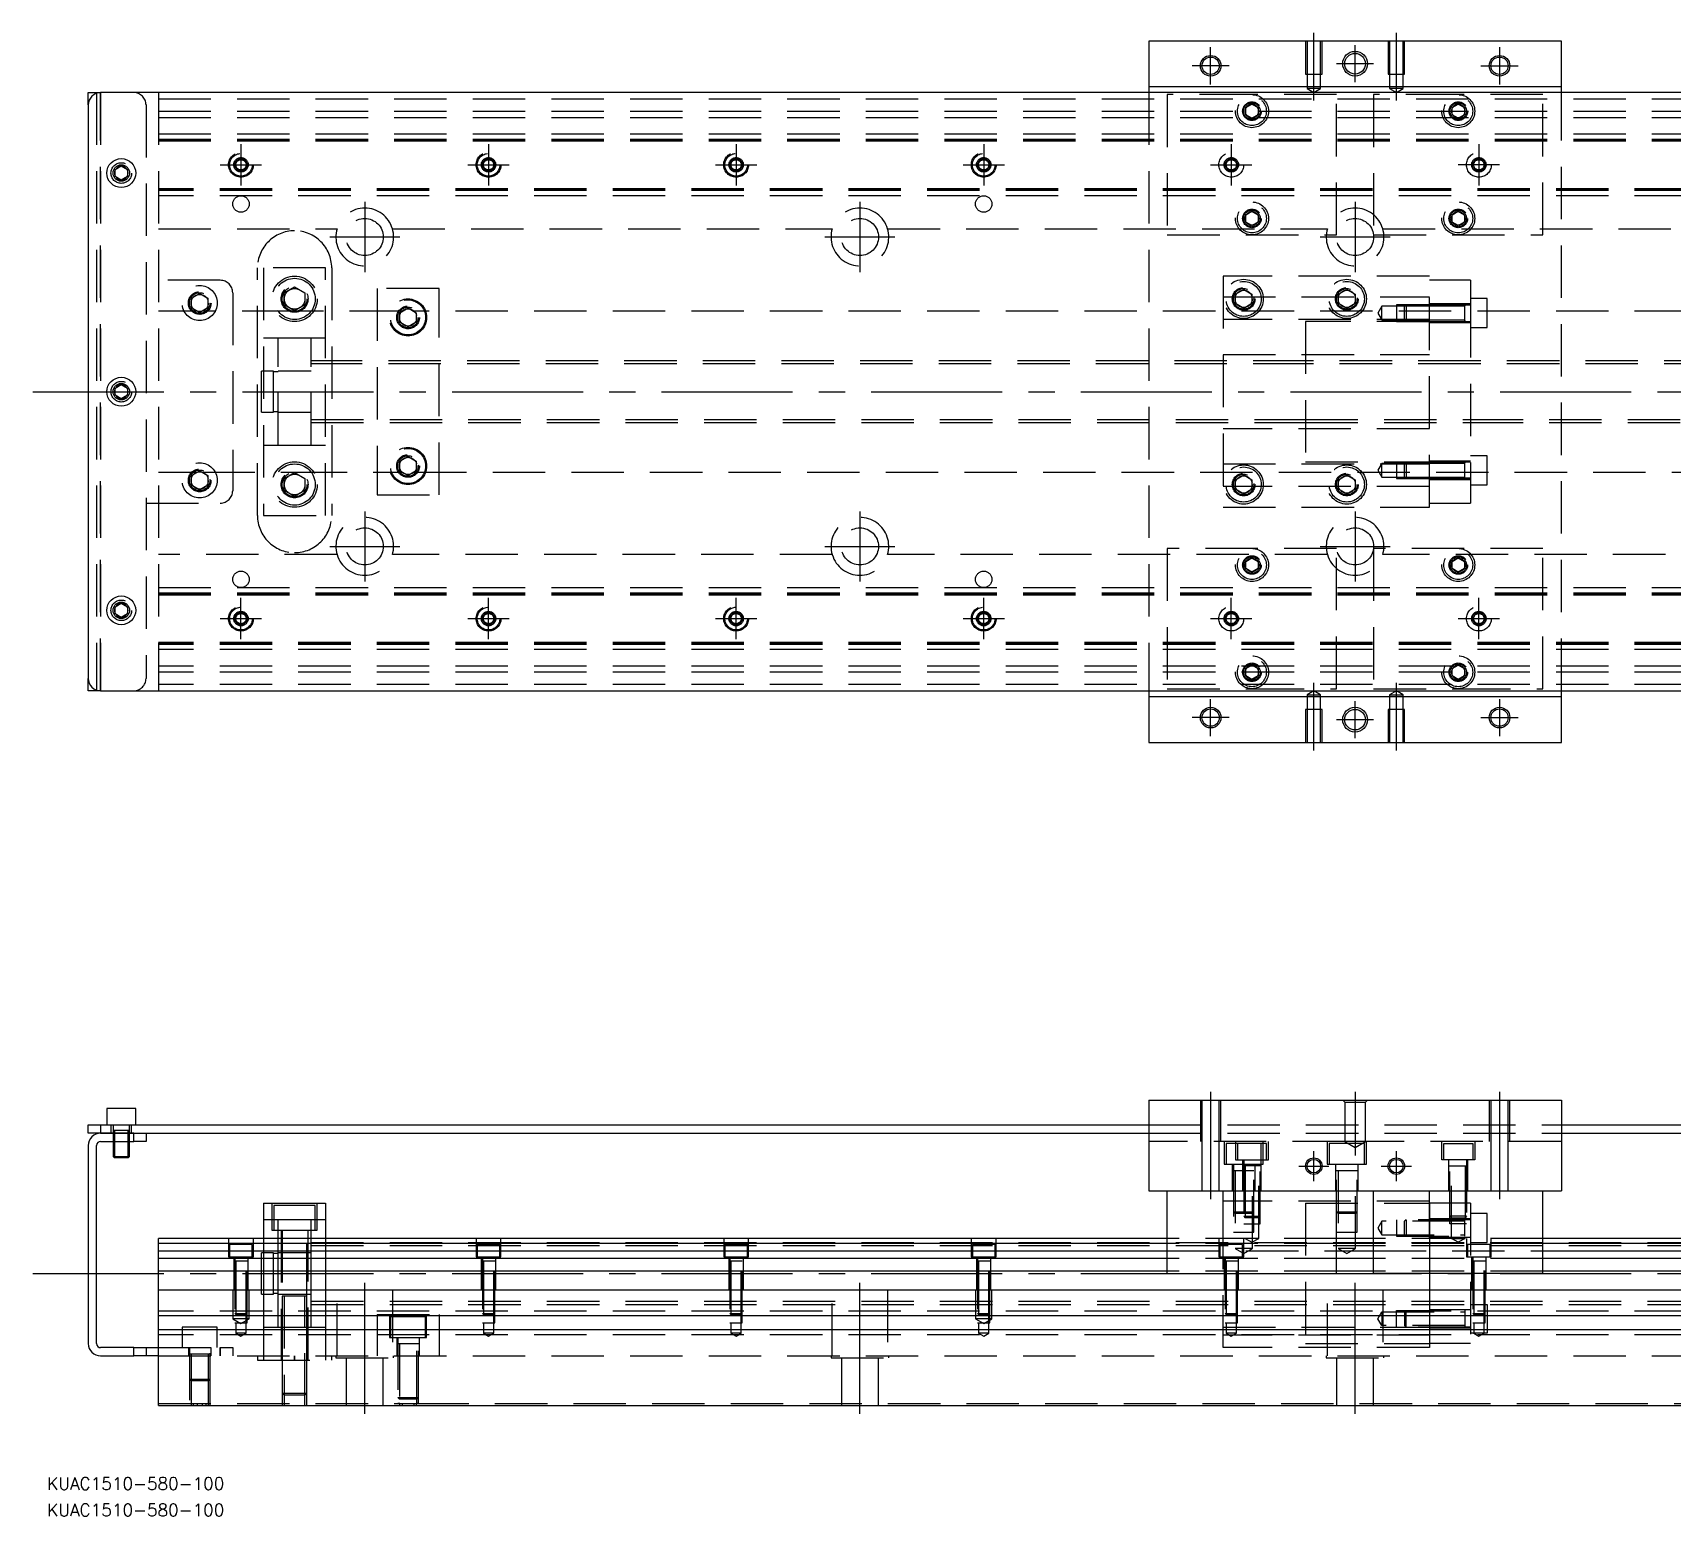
# Model space of a CAD drawing. Extents: x -13 to 801, y -273 to 87.
# Drawn here: x -13.4 to 383.9, y -272.6 to 87 of the extents above; entities that cross this region are included whole.
import ezdxf

# ---------------------------------------------------------------- set-up
doc = ezdxf.new("R2010")
doc.units = 0
doc.linetypes.add('CENTER', pattern=[50.8, 31.75, -6.35, 6.35, -6.35])
doc.linetypes.add('DASHED', pattern=[19.05, 12.7, -6.35])
doc.layers.get('0').update_dxf_attribs({"linetype": 'CONTINUOUS'})
doc.layers.add('CENTER', color=1, linetype='CENTER')
doc.styles.get("Standard").update_dxf_attribs({"font": 'txt.shx', "height": 3, "bigfont": 'bigfont.shx'})

# ---------------------------------------------------------------- blocks, each defined once
blk = doc.blocks.new('*U2')
at = {"color": 7, "linetype": 'CONTINUOUS'}
blk.add_text('KUAC1510-580-100', height=3, dxfattribs=at).set_placement((-9.96, -266.16))
blk = doc.blocks.new('*U3')
at = {"color": 7, "linetype": 'CONTINUOUS'}
blk.add_text('KUAC1510-580-100', height=3, dxfattribs=at).set_placement((-9.96, -272.58))

msp = doc.modelspace()

# ---------------------------------------------------------------- linework, layer by layer
at = {"color": 7, "linetype": 'CONTINUOUS'}
for p, q in [((257, 85), (257, 74)), ((357, 85), (257, 85)), ((357, 74), (357, 85)), ((0, 69.5), (0, 72.5)), ((0, 72.5), (3, 72.5)), ((611, 72.5), (3, 72.5)), ((257, 74), (357, 74)), ((257, 74), (257, 72.5)), ((357, 72.5), (357, 74)), ((0, 69.5), (0, -69.5)), ((6.5, 53.866026), (8, 54.73205)), ((6.5, 52.133974), (6.5, 53.866026)), ((8, 51.26795), (6.5, 52.133974)), ((8, 54.73205), (9.5, 53.866026)), ((9.5, 52.133974), (8, 51.26795)), ((9.5, 53.866026), (9.5, 52.133974)), ((6.5, 0.866026), (8, 1.73205)), ((6.5, -0.866026), (6.5, 0.866026)), ((8, 1.73205), (9.5, 0.866026)), ((9.5, 0.866026), (9.5, -0.866026)), ((8, -1.73205), (6.5, -0.866026)), ((9.5, -0.866026), (8, -1.73205)), ((6.5, -52.133974), (8, -51.26795)), ((8, -51.26795), (9.5, -52.133974)), ((6.5, -53.866026), (6.5, -52.133974)), ((8, -54.73205), (6.5, -53.866026)), ((9.5, -53.866026), (8, -54.73205)), ((9.5, -52.133974), (9.5, -53.866026)), ((0, -72.5), (0, -69.5)), ((3, -72.5), (0, -72.5)), ((3, -72.5), (611, -72.5)), ((257, -72.5), (257, -74)), ((257, -74), (257, -85)), ((357, -74), (257, -74)), ((357, -74), (357, -72.5)), ((357, -85), (357, -74)), ((257, -85), (357, -85)), ((11.5, -173.72), (4.5, -173.72)), ((4.5, -173.72), (4.5, -177.72)), ((11.5, -177.72), (11.5, -173.72)), ((257, -171.72), (257, -193.72)), ((257, -171.72), (357, -171.72)), ((357, -171.72), (357, -193.72)), ((0, -179.72), (0, -177.72)), ((0, -177.72), (3, -177.72)), ((3, -177.72), (3, -179.72)), ((3, -177.72), (257, -177.72)), ((357, -177.72), (611, -177.72)), ((3, -179.72), (0, -179.72)), ((0, -182.72), (0, -230.72)), ((2, -230.72), (2, -182.72)), ((3, -179.72), (11, -179.72)), ((11, -179.72), (3, -179.72)), ((3, -181.72), (11, -181.72)), ((6, -181.72), (6, -185.37)), ((6.35, -181.72), (6.35, -185.72)), ((9.65, -185.72), (9.65, -181.72)), ((10, -185.37), (10, -181.72)), ((11, -179.72), (257, -179.72)), ((11, -181.72), (11, -179.72)), ((14, -181.72), (11, -181.72)), ((14, -179.72), (14, -181.72)), ((357, -179.72), (603, -179.72)), ((6, -185.37), (10, -185.37)), ((6, -185.37), (6.35, -185.72)), ((9.65, -185.72), (6.35, -185.72)), ((9.65, -185.72), (10, -185.37)), ((257, -193.72), (357, -193.72)), ((261.5, -213.72), (261.5, -193.72)), ((302.5, -213.72), (302.5, -193.72)), ((311.5, -213.72), (311.5, -193.72)), ((352.5, -213.72), (352.5, -193.72)), ((42.5, -196.72), (42.5, -205.22)), ((42.5, -196.72), (57.5, -196.72)), ((57.5, -196.72), (57.5, -205.22)), ((261.5, -205.22), (17, -205.22)), ((17, -245.72), (17, -205.22)), ((261.5, -206.472272), (17, -206.472272)), ((311.5, -205.22), (302.5, -205.22)), ((311.5, -206.472272), (302.5, -206.472272)), ((597, -205.22), (352.5, -205.22)), ((597, -206.472272), (352.5, -206.472272)), ((17, -208.24668), (261.5, -208.24668)), ((261.5, -210.143076), (17, -210.143076)), ((302.5, -208.24668), (311.5, -208.24668)), ((311.5, -210.143076), (302.5, -210.143076)), ((352.5, -208.24668), (597, -208.24668)), ((597, -210.143076), (352.5, -210.143076)), ((261.5, -213.197372), (17, -213.197372)), ((261.5, -213.72), (302.5, -213.72)), ((311.5, -213.197372), (302.5, -213.197372)), ((352.5, -213.72), (311.5, -213.72)), ((597, -213.197372), (352.5, -213.197372)), ((17, -217.72), (597, -217.72)), ((597, -224.02), (17, -224.02)), ((597, -227.42), (17, -227.42)), ((11, -231.72), (3, -231.72)), ((3, -233.72), (11, -233.72)), ((11, -233.72), (11, -231.72)), ((11, -231.72), (14, -231.72)), ((14, -233.72), (11, -233.72)), ((14, -231.72), (14, -233.72)), ((14, -231.72), (17, -231.72)), ((17, -233.72), (14, -233.72)), ((17, -245.72), (597, -245.72))]:
    msp.add_line(p, q, dxfattribs=at)
at = {"color": 3, "linetype": 'DASHED'}
for p, q in [((295.000006, 85), (295.000006, 77)), ((295.35, 85), (295.35, 77)), ((298.65, 77), (298.65, 85)), ((298.999994, 77), (298.999994, 85)), ((315.000006, 85), (315.000006, 77)), ((315.35, 85), (315.35, 77)), ((318.65, 77), (318.65, 85)), ((318.999994, 77), (318.999994, 85)), ((295.000006, 77), (298.999994, 77)), ((295.35, 77), (295.35, 73.5)), ((298.65, 73.5), (298.65, 77)), ((315.000006, 77), (318.999994, 77)), ((315.35, 77), (315.35, 73.5)), ((318.65, 73.5), (318.65, 77)), ((2, 72.5), (2, -72.5)), ((3, 72.5), (3, -72.5)), ((3, -72.5), (3, 72.5)), ((3, 72.5), (3, -72.5)), ((3, -72.5), (3, 72.5)), ((17, 72.5), (17, -72.5)), ((257, 72.5), (257, -72.5)), ((261.5, 72), (261.5, 38)), ((282, 72), (261.5, 72)), ((302.5, 72), (282, 72)), ((298.65, 73.5), (295.35, 73.5)), ((295.35, 73.5), (297, 72.547372)), ((297, 72.547372), (298.65, 73.5)), ((302.5, 38), (302.5, 72)), ((332, 72), (311.5, 72)), ((311.5, 72), (311.5, 38)), ((318.65, 73.5), (315.35, 73.5)), ((315.35, 73.5), (317, 72.547372)), ((317, 72.547372), (318.65, 73.5)), ((352.5, 72), (332, 72)), ((352.5, 38), (352.5, 72)), ((357, -72.5), (357, 72.5)), ((14, 69.5), (14, -69.5)), ((17, 71), (597, 71)), ((17, 68), (597, 68)), ((280, 68), (280.023172, 68.30356)), ((280.5, 68.866026), (282, 69.73205)), ((280.5, 67.133974), (280.5, 68.866026)), ((282, 69.73205), (283.5, 68.866026)), ((283.5, 68.866026), (283.5, 67.133974)), ((330.5, 68.866026), (332, 69.73205)), ((330.5, 67.133974), (330.5, 68.866026)), ((332, 69.73205), (333.5, 68.866026)), ((333.5, 68.866026), (333.5, 67.133974)), ((333.973226, 68.326156), (334, 68)), ((17, 66.5), (597, 66.5)), ((282, 66.26795), (280.5, 67.133974)), ((283.5, 67.133974), (282, 66.26795)), ((332, 66.26795), (330.5, 67.133974)), ((333.5, 67.133974), (332, 66.26795)), ((17, 62.5), (597, 62.5)), ((17, 61.247728), (597, 61.247728)), ((17, 61.1147), (597, 61.1147)), ((17, 61.1), (597, 61.1)), ((17, 60.8), (597, 60.8)), ((35.75, 55.721688), (37, 56.443376)), ((35.75, 54.278312), (35.75, 55.721688)), ((37, 56.443376), (38.25, 55.721688)), ((38.25, 55.721688), (38.25, 54.278312)), ((95.75, 55.721688), (97, 56.443376)), ((95.75, 54.278312), (95.75, 55.721688)), ((97, 56.443376), (98.25, 55.721688)), ((98.25, 55.721688), (98.25, 54.278312)), ((155.75, 55.721688), (157, 56.443376)), ((155.75, 54.278312), (155.75, 55.721688)), ((157, 56.443376), (158.25, 55.721688)), ((158.25, 55.721688), (158.25, 54.278312)), ((215.75, 55.721688), (217, 56.443376)), ((215.75, 54.278312), (215.75, 55.721688)), ((217, 56.443376), (218.25, 55.721688)), ((218.25, 55.721688), (218.25, 54.278312)), ((9.973226, 53.326156), (10, 53)), ((35.5, 55), (35.52041, 55.24661)), ((37, 53.556624), (35.75, 54.278312)), ((38.25, 54.278312), (37, 53.556624)), ((95.5, 55), (95.52041, 55.24661)), ((97, 53.556624), (95.75, 54.278312)), ((98.25, 54.278312), (97, 53.556624)), ((157, 53.556624), (155.75, 54.278312)), ((158.25, 54.278312), (157, 53.556624)), ((158.477374, 55.25955), (158.5, 55)), ((217, 53.556624), (215.75, 54.278312)), ((218.25, 54.278312), (217, 53.556624)), ((218.477374, 55.25955), (218.5, 55)), ((597, 49.2), (17, 49.2)), ((597, 48.9), (17, 48.9)), ((597, 48.8853), (17, 48.8853)), ((597, 48.752272), (17, 48.752272)), ((597, 47.5), (17, 47.5)), ((280.5, 42.866026), (282, 43.73205)), ((282, 43.73205), (283.5, 42.866026)), ((330.5, 42.866026), (332, 43.73205)), ((332, 43.73205), (333.5, 42.866026)), ((280.5, 41.133974), (280.5, 42.866026)), ((282, 40.26795), (280.5, 41.133974)), ((283.5, 41.133974), (282, 40.26795)), ((283.5, 42.866026), (283.5, 41.133974)), ((283.973226, 42.326156), (284, 42)), ((330.5, 41.133974), (330.5, 42.866026)), ((332, 40.26795), (330.5, 41.133974)), ((333.5, 41.133974), (332, 40.26795)), ((333.5, 42.866026), (333.5, 41.133974)), ((333.973226, 42.326156), (334, 42)), ((17, 39.5), (60.291796, 39.5)), ((73.708204, 39.5), (180.291796, 39.5)), ((193.708204, 39.5), (300.291796, 39.5)), ((261.5, 38), (302.5, 38)), ((311.5, 38), (352.5, 38)), ((313.708204, 39.5), (420.291796, 39.5)), ((41, -30), (41, 30)), ((57.5, 30), (42.5, 30)), ((42.5, 30), (42.5, -30)), ((57.5, -30), (57.5, 30)), ((59, 30), (59, -30)), ((275, 28), (275, -28)), ((325, 28), (275, 28)), ((325, -28), (325, 28)), ((32, 27), (14, 27)), ((35, 24), (35, -24)), ((47.5, 23.943376), (50, 25.386752)), ((47.5, 21.056624), (47.5, 23.943376)), ((50, 25.386752), (52.5, 23.943376)), ((52.5, 23.943376), (52.5, 21.056624)), ((70, 25), (70, -25)), ((85, 25), (70, 25)), ((85, -25), (85, 25)), ((278, 23.6547), (280, 24.809402)), ((280, 24.809402), (282, 23.6547)), ((303, 23.6547), (305, 24.809402)), ((305, 24.809402), (307, 23.6547)), ((335, 27), (325, 27)), ((335, 27), (335, 20.976176)), ((24.5, 21.5), (24.534018, 21.911016)), ((25, 22.6547), (27, 23.809402)), ((25, 20.3453), (25, 22.6547)), ((27, 19.190598), (25, 20.3453)), ((27, 23.809402), (29, 22.6547)), ((29, 20.3453), (27, 19.190598)), ((29, 22.6547), (29, 20.3453)), ((47, 22.5), (47.020026, 22.846056)), ((50, 19.613248), (47.5, 21.056624)), ((52.5, 21.056624), (50, 19.613248)), ((75.5, 19.1547), (77.5, 20.309402)), ((77.5, 20.309402), (79.5, 19.1547)), ((275, 23), (325, 23)), ((278, 21.3453), (278, 23.6547)), ((280, 20.190598), (278, 21.3453)), ((282, 21.3453), (280, 20.190598)), ((282, 23.6547), (282, 21.3453)), ((282.483582, 22.786038), (282.5, 22.5)), ((303, 21.3453), (303, 23.6547)), ((305, 20.190598), (303, 21.3453)), ((307, 21.3453), (305, 20.190598)), ((307, 23.6547), (307, 21.3453)), ((307.483582, 22.786038), (307.5, 22.5)), ((313.5, 20.702558), (312.547372, 19.052558)), ((313.5, 17.402558), (313.5, 20.702558)), ((317, 20.702558), (313.5, 20.702558)), ((317, 21.052554), (317, 17.052564)), ((319.35, 21.052554), (317, 21.052554)), ((319, 20.702558), (317, 20.702558)), ((319.35, 21.052558), (319, 20.702558)), ((319, 17.402558), (319, 20.702558)), ((325, 20.702558), (319, 20.702558)), ((325, 20.702558), (319, 20.702558)), ((319.35, 21.052558), (319.35, 17.052558)), ((325, 21.052556), (319.35, 21.052558)), ((325, 21.052554), (319.35, 21.052554)), ((335, 21.302558), (325, 21.302558)), ((333.605, 21.052558), (325, 21.052556)), ((335, 20.976176), (325, 20.976176)), ((333.6, 20.702558), (325, 20.702558)), ((335, 21.052558), (333.595, 21.052558)), ((333.6, 17.052554), (333.6, 21.052564)), ((333.6, 17.052554), (333.6, 21.052564)), ((333.6, 20.702558), (333.6, 21.052564)), ((333.6, 20.836098), (333.6, 21.052558)), ((333.6, 21.052558), (333.6, 20.835892)), ((339, 22.552558), (335, 22.552558)), ((335, 20.976176), (335, -20.976176)), ((339, 15.552558), (339, 22.552558)), ((26.359688, 19.5), (17, 19.5)), ((50, 19.5), (27.640312, 19.5)), ((76.030306, 19.5), (50, 19.5)), ((75, 18), (75.034018, 18.411016)), ((75.5, 16.8453), (75.5, 19.1547)), ((77.5, 15.690598), (75.5, 16.8453)), ((79.5, 16.8453), (77.5, 15.690598)), ((597, 19.5), (78.969694, 19.5)), ((79.5, 19.1547), (79.5, 16.8453)), ((325, 17.5), (275, 17.5)), ((295, 17), (295, -17)), ((325, 17), (295, 17)), ((312.547372, 19.052558), (313.5, 17.402558)), ((313.5, 17.402558), (317, 17.402558)), ((317, 17.402558), (319, 17.402558)), ((317, 17.052564), (319.35, 17.052564)), ((319, 17.402558), (325, 17.402558)), ((319, 17.402558), (319.35, 17.052558)), ((319, 17.402558), (325, 17.402558)), ((319.35, 17.052564), (325, 17.052564)), ((319.35, 17.052558), (325, 17.052562)), ((325, 17.402558), (333.6, 17.402558)), ((325, 17.052562), (333.605, 17.052558)), ((325, 16.802558), (335, 16.802558)), ((333.595, 17.052558), (335, 17.052558)), ((333.6, 17.052554), (333.6, 17.402558)), ((333.6, 17.269268), (333.6, 17.052558)), ((333.6, 17.052558), (333.6, 17.26902)), ((46, 13), (42.5, 13)), ((46, -13), (46, 13)), ((54, 13), (46, 13)), ((54, 13), (46, 13)), ((54, -13), (54, 13)), ((57.5, 13), (54, 13)), ((335, 15.552558), (339, 15.552558)), ((275, 9), (325, 9)), ((42, -5), (42, 5)), ((44.85, 5), (42, 5)), ((44.85, -5), (44.85, 5)), ((46, 4.8), (44.85, 4.8)), ((54, 5), (46, 5)), ((54, 5), (46, 5)), ((295, 7.5), (54, 7.5)), ((295, 6.75), (54, 6.75)), ((335, 7.5), (295, 7.5)), ((335, 7.499994), (295, 7.499994)), ((335, 6.75), (295, 6.75)), ((335, 6.75), (295, 6.75)), ((547.005, 7.5), (335, 7.5)), ((547, 6.75), (335, 6.75)), ((9.973226, 0.326156), (10, 0)), ((42, -5), (44.85, -5)), ((44.85, -4.8), (46, -4.8)), ((46, -5), (54, -5)), ((46, -5), (54, -5)), ((54, -6.75), (295, -6.75)), ((54, -7.5), (295, -7.5)), ((295, -6.75), (335, -6.75)), ((295, -6.75), (335, -6.75)), ((295, -7.499994), (335, -7.499994)), ((295, -7.5), (335, -7.5)), ((335, -6.75), (547, -6.75)), ((335, -7.5), (547.005, -7.5)), ((325, -9), (275, -9)), ((42.5, -13), (46, -13)), ((46, -13), (54, -13)), ((46, -13), (54, -13)), ((54, -13), (57.5, -13)), ((75.5, -16.8453), (77.5, -15.690598)), ((77.5, -15.690598), (79.5, -16.8453)), ((339, -15.552558), (335, -15.552558)), ((339, -22.552558), (339, -15.552558)), ((17, -19.5), (26.359688, -19.5)), ((25, -20.3453), (27, -19.190598)), ((27, -19.190598), (29, -20.3453)), ((27.640312, -19.5), (50, -19.5)), ((47.5, -21.056624), (50, -19.613248)), ((50, -19.5), (76.030306, -19.5)), ((50, -19.613248), (52.5, -21.056624)), ((75.5, -19.1547), (75.5, -16.8453)), ((77.5, -20.309402), (75.5, -19.1547)), ((79.5, -19.1547), (77.5, -20.309402)), ((78.969694, -19.5), (597, -19.5)), ((79.5, -16.8453), (79.5, -19.1547)), ((79.983582, -17.713962), (80, -18)), ((275, -17.5), (325, -17.5)), ((295, -17), (325, -17)), ((313.5, -17.402558), (312.547372, -19.052558)), ((312.547372, -19.052558), (313.5, -20.702558)), ((313.5, -20.702558), (313.5, -17.402558)), ((317, -17.402558), (313.5, -17.402558)), ((317, -17.052564), (317, -21.052554)), ((319.35, -17.052564), (317, -17.052564)), ((319, -17.402558), (317, -17.402558)), ((319.35, -17.052558), (319, -17.402558)), ((319, -20.702558), (319, -17.402558)), ((325, -17.402558), (319, -17.402558)), ((325, -17.402558), (319, -17.402558)), ((319.35, -17.052558), (319.35, -21.052558)), ((325, -17.052562), (319.35, -17.052558)), ((325, -17.052564), (319.35, -17.052564)), ((335, -16.802558), (325, -16.802558)), ((333.605, -17.052558), (325, -17.052562)), ((333.6, -17.402558), (325, -17.402558)), ((335, -17.052558), (333.595, -17.052558)), ((333.6, -21.052564), (333.6, -17.052554)), ((333.6, -21.051878), (333.6, -17.052554)), ((333.6, -17.26902), (333.6, -17.052558)), ((333.6, -17.052558), (333.6, -17.269226)), ((25, -22.6547), (25, -20.3453)), ((27, -23.809402), (25, -22.6547)), ((29, -22.6547), (27, -23.809402)), ((29, -20.3453), (29, -22.6547)), ((29.483582, -21.213962), (29.5, -21.5)), ((47, -22.5), (47.020026, -22.153944)), ((47.5, -23.943376), (47.5, -21.056624)), ((52.5, -21.056624), (52.5, -23.943376)), ((325, -23), (275, -23)), ((278, -21.3453), (280, -20.190598)), ((278, -23.6547), (278, -21.3453)), ((280, -24.809402), (278, -23.6547)), ((280, -20.190598), (282, -21.3453)), ((282, -23.6547), (280, -24.809402)), ((282, -21.3453), (282, -23.6547)), ((282.483582, -22.213962), (282.5, -22.5)), ((302.5, -22.5), (302.518502, -22.196412)), ((303, -21.3453), (305, -20.190598)), ((303, -23.6547), (303, -21.3453)), ((305, -24.809402), (303, -23.6547)), ((305, -20.190598), (307, -21.3453)), ((307, -23.6547), (305, -24.809402)), ((307, -21.3453), (307, -23.6547)), ((313.5, -20.702558), (317, -20.702558)), ((317, -20.702558), (319, -20.702558)), ((317, -21.052554), (319.35, -21.052554)), ((319, -20.702558), (325, -20.702558)), ((319, -20.702558), (319.35, -21.052558)), ((319, -20.702558), (325, -20.702558)), ((319.35, -21.052554), (325, -21.052554)), ((319.35, -21.052558), (325, -21.052556)), ((325, -20.702558), (333.6, -20.702558)), ((335, -20.976176), (325, -20.976176)), ((325, -21.052556), (333.605, -21.052558)), ((325, -21.302558), (335, -21.302558)), ((333.595, -21.052558), (335, -21.052558)), ((333.6, -20.83585), (333.6, -21.052558)), ((333.6, -21.052558), (333.6, -20.836098)), ((333.6, -21.052564), (333.6, -21.051878)), ((335, -20.976176), (335, -27)), ((335, -22.552558), (339, -22.552558)), ((14, -27), (32, -27)), ((50, -25.386752), (47.5, -23.943376)), ((52.5, -23.943376), (50, -25.386752)), ((70, -25), (85, -25)), ((325, -27), (335, -27)), ((42.5, -30), (57.5, -30)), ((275, -28), (325, -28)), ((60.291796, -39.5), (17, -39.5)), ((180.291796, -39.5), (73.708204, -39.5)), ((300.291796, -39.5), (193.708204, -39.5)), ((261.5, -38), (261.5, -72)), ((302.5, -38), (261.5, -38)), ((302.5, -72), (302.5, -38)), ((311.5, -38), (311.5, -72)), ((352.5, -38), (311.5, -38)), ((420.291796, -39.5), (313.708204, -39.5)), ((352.5, -72), (352.5, -38)), ((280.5, -41.133974), (282, -40.26795)), ((280.5, -42.866026), (280.5, -41.133974)), ((282, -43.73205), (280.5, -42.866026)), ((282, -40.26795), (283.5, -41.133974)), ((283.5, -42.866026), (282, -43.73205)), ((283.5, -41.133974), (283.5, -42.866026)), ((283.973226, -41.673844), (284, -42)), ((330, -42), (330.030168, -41.653934)), ((330.5, -41.133974), (332, -40.26795)), ((330.5, -42.866026), (330.5, -41.133974)), ((332, -43.73205), (330.5, -42.866026)), ((332, -40.26795), (333.5, -41.133974)), ((333.5, -42.866026), (332, -43.73205)), ((333.5, -41.133974), (333.5, -42.866026)), ((17, -47.5), (597, -47.5)), ((17, -48.752272), (597, -48.752272)), ((17, -48.8853), (597, -48.8853)), ((17, -48.9), (597, -48.9)), ((17, -49.2), (597, -49.2)), ((6, -53), (6.030168, -52.653934)), ((35.5, -55), (35.52041, -54.75339)), ((35.75, -54.278312), (37, -53.556624)), ((35.75, -55.721688), (35.75, -54.278312)), ((37, -53.556624), (38.25, -54.278312)), ((38.25, -54.278312), (38.25, -55.721688)), ((95.75, -54.278312), (97, -53.556624)), ((95.75, -55.721688), (95.75, -54.278312)), ((97, -53.556624), (98.25, -54.278312)), ((98.25, -54.278312), (98.25, -55.721688)), ((98.477374, -54.74045), (98.5, -55)), ((155.5, -55), (155.52041, -54.75339)), ((155.75, -54.278312), (157, -53.556624)), ((155.75, -55.721688), (155.75, -54.278312)), ((157, -53.556624), (158.25, -54.278312)), ((158.25, -54.278312), (158.25, -55.721688)), ((215.5, -55), (215.52041, -54.75339)), ((215.75, -54.278312), (217, -53.556624)), ((215.75, -55.721688), (215.75, -54.278312)), ((217, -53.556624), (218.25, -54.278312)), ((218.25, -54.278312), (218.25, -55.721688)), ((37, -56.443376), (35.75, -55.721688)), ((38.25, -55.721688), (37, -56.443376)), ((97, -56.443376), (95.75, -55.721688)), ((98.25, -55.721688), (97, -56.443376)), ((157, -56.443376), (155.75, -55.721688)), ((158.25, -55.721688), (157, -56.443376)), ((217, -56.443376), (215.75, -55.721688)), ((218.25, -55.721688), (217, -56.443376)), ((597, -60.8), (17, -60.8)), ((597, -61.1), (17, -61.1)), ((597, -61.1147), (17, -61.1147)), ((597, -61.247728), (17, -61.247728)), ((597, -62.5), (17, -62.5)), ((597, -66.5), (17, -66.5)), ((280.5, -67.133974), (282, -66.26795)), ((280.5, -68.866026), (280.5, -67.133974)), ((282, -66.26795), (283.5, -67.133974)), ((283.5, -67.133974), (283.5, -68.866026)), ((330.5, -67.133974), (332, -66.26795)), ((330.5, -68.866026), (330.5, -67.133974)), ((332, -66.26795), (333.5, -67.133974)), ((333.5, -67.133974), (333.5, -68.866026)), ((597, -68), (17, -68)), ((597, -71), (17, -71)), ((280, -68), (280.023172, -67.69644)), ((282, -69.73205), (280.5, -68.866026)), ((283.5, -68.866026), (282, -69.73205)), ((332, -69.73205), (330.5, -68.866026)), ((333.5, -68.866026), (332, -69.73205)), ((333.973226, -67.673844), (334, -68)), ((261.5, -72), (282, -72)), ((282, -72), (302.5, -72)), ((297, -72.547372), (295.35, -73.5)), ((295.35, -73.5), (297, -73.5)), ((295.35, -73.5), (295.35, -77)), ((298.65, -73.5), (297, -72.547372)), ((297, -73.5), (298.65, -73.5)), ((298.65, -77), (298.65, -73.5)), ((311.5, -72), (332, -72)), ((317, -72.547372), (315.35, -73.5)), ((315.35, -73.5), (317, -73.5)), ((315.35, -73.5), (315.35, -77)), ((318.65, -73.5), (317, -72.547372)), ((317, -73.5), (318.65, -73.5)), ((318.65, -77), (318.65, -73.5)), ((332, -72), (352.5, -72)), ((298.999994, -77), (295.000006, -77)), ((295.000006, -77), (295.000006, -85)), ((295.35, -77), (295.35, -85)), ((298.65, -85), (298.65, -77)), ((298.999994, -85), (298.999994, -77)), ((318.999994, -77), (315.000006, -77)), ((315.000006, -77), (315.000006, -85)), ((315.35, -77), (315.35, -85)), ((318.65, -85), (318.65, -77)), ((318.999994, -85), (318.999994, -77)), ((269.500006, -171.72), (269.500006, -181.72)), ((269.9, -171.72), (269.9, -181.72)), ((274.1, -181.72), (274.1, -171.72)), ((274.499994, -181.72), (274.499994, -171.72)), ((304.5, -172.22), (304, -171.72)), ((304.5, -172.22), (304.5, -181.72)), ((304.5, -172.22), (309.5, -172.22)), ((309.5, -172.22), (310, -171.72)), ((309.5, -181.72), (309.5, -172.22)), ((339.500006, -171.72), (339.500006, -181.72)), ((339.9, -171.72), (339.9, -181.72)), ((344.1, -181.72), (344.1, -171.72)), ((344.499994, -181.72), (344.499994, -171.72)), ((5.5, -177.72), (5.5, -179.72)), ((6, -177.72), (6, -181.72)), ((10, -181.72), (10, -177.72)), ((10.5, -179.72), (10.5, -177.72)), ((257, -177.72), (357, -177.72)), ((10.000006, -179.12), (5.999994, -179.12)), ((6.35, -179.12), (6.35, -181.72)), ((9.65, -181.72), (9.65, -179.12)), ((257, -179.72), (357, -179.72)), ((304.5, -181.72), (257, -181.72)), ((269.9, -181.72), (269.9, -193.72)), ((274.1, -193.72), (274.1, -181.72)), ((275.25, -181.72), (275.25, -187.22)), ((284.25, -182.22), (275.75, -182.22)), ((275.75, -182.22), (275.75, -187.22)), ((278, -181.72), (278, -186.22)), ((285.5, -182.22), (278.5, -182.22)), ((278.5, -182.22), (278.5, -186.22)), ((284.25, -187.22), (284.25, -182.22)), ((284.75, -187.22), (284.75, -181.72)), ((285.5, -186.22), (285.5, -182.22)), ((286, -186.22), (286, -181.72)), ((300.25, -181.72), (300.25, -187.22)), ((309.25, -182.22), (300.75, -182.22)), ((300.75, -182.22), (300.75, -187.22)), ((309.5, -181.72), (304.5, -181.72)), ((304.5, -181.72), (307, -183.163376)), ((307, -183.163376), (309.5, -181.72)), ((309.25, -187.22), (309.25, -182.22)), ((357, -181.72), (309.5, -181.72)), ((309.75, -187.22), (309.75, -181.72)), ((328, -186.22), (328, -181.72)), ((328.5, -182.22), (335.5, -182.22)), ((328.5, -186.22), (328.5, -182.22)), ((335.5, -182.22), (335.5, -186.22)), ((336, -181.72), (336, -186.22)), ((339.9, -181.72), (339.9, -193.72)), ((344.1, -193.72), (344.1, -181.72)), ((278, -186.22), (286, -186.22)), ((279.75, -186.22), (279.75, -193.72)), ((279.999972, -186.22), (280.000006, -201.72)), ((283.999994, -201.72), (284.000028, -186.22)), ((284.25, -193.72), (284.25, -186.22)), ((336, -186.22), (328, -186.22)), ((329.75, -193.72), (329.75, -186.22)), ((330.000006, -201.72), (329.999972, -186.22)), ((334.000028, -186.22), (333.999994, -201.72)), ((334.25, -186.22), (334.25, -193.72)), ((275.25, -187.22), (284.75, -187.22)), ((277.25, -187.22), (277.25, -193.72)), ((282.500006, -188.82), (277.499994, -188.82)), ((277.500006, -187.22), (277.500006, -203.72)), ((277.9, -188.82), (277.9, -207.72)), ((284.25, -187.62), (279.999994, -187.62)), ((280.35, -187.62), (280.35, -205.22)), ((282.1, -207.72), (282.1, -188.82)), ((282.499994, -203.72), (282.499994, -187.22)), ((282.75, -193.72), (282.75, -187.22)), ((283.65, -205.22), (283.65, -187.62)), ((300.25, -187.22), (309.75, -187.22)), ((302.25, -187.22), (302.25, -193.72)), ((307.500006, -188.82), (302.499994, -188.82)), ((302.500006, -203.72), (302.500006, -187.22)), ((302.9, -188.82), (302.9, -207.72)), ((307.1, -207.72), (307.1, -188.82)), ((307.499994, -203.72), (307.499994, -187.22)), ((307.75, -193.72), (307.75, -187.22)), ((329.75, -187.62), (334.000006, -187.62)), ((330.35, -205.22), (330.35, -187.62)), ((333.65, -187.62), (333.65, -205.22)), ((275, -205.22), (275, -193.72)), ((325, -205.22), (325, -193.72)), ((44.5, -196.72), (44.5, -203.22)), ((55, -197.22), (45, -197.22)), ((45, -197.22), (45, -203.22)), ((55, -203.22), (55, -197.22)), ((55.5, -203.22), (55.5, -196.72)), ((325, -196.22), (275, -196.22)), ((295, -196.72), (295, -230.72)), ((295, -196.72), (325, -196.72)), ((335, -196.72), (325, -196.72)), ((325, -196.72), (325, -230.72)), ((335, -196.72), (335, -230.72)), ((46, -200.72), (42.5, -200.72)), ((46, -203.22), (46, -200.72)), ((54, -200.72), (46, -200.72)), ((54, -203.22), (54, -200.72)), ((57.5, -200.72), (54, -200.72)), ((277.5, -198.82), (280, -198.82)), ((277.5, -198.82), (277.9, -199.22)), ((280, -199.22), (277.9, -199.22)), ((280, -198.82), (280.35, -198.82)), ((280.35, -199.22), (280, -199.22)), ((280, -199.87), (284, -199.87)), ((280, -199.87), (280.35, -200.22)), ((280.000006, -201.72), (283.999994, -201.72)), ((280.35, -198.82), (282.5, -198.82)), ((282.1, -199.22), (280.35, -199.22)), ((283.65, -200.22), (280.35, -200.22)), ((282.1, -199.22), (282.5, -198.82)), ((283.65, -200.22), (284, -199.87)), ((302.5, -198.82), (307.5, -198.82)), ((302.5, -198.82), (302.9, -199.22)), ((307.1, -199.22), (302.9, -199.22)), ((307.1, -199.22), (307.5, -198.82)), ((313.5, -201.07), (312.547372, -202.72)), ((313.5, -204.37), (313.5, -201.07)), ((333.6, -201.07), (313.5, -201.07)), ((335, -200.719975), (317, -200.720006)), ((317, -200.720006), (317, -204.719994)), ((319.35, -200.72), (319, -201.07)), ((319, -204.37), (319, -201.07)), ((319.35, -200.72), (319.35, -204.72)), ((335, -200.47), (325, -200.47)), ((334, -199.87), (330, -199.87)), ((330.35, -200.22), (330, -199.87)), ((333.999994, -201.72), (330.000006, -201.72)), ((330.35, -200.22), (333.65, -200.22)), ((333.6, -204.720006), (333.6, -200.719994)), ((334, -199.87), (333.65, -200.22)), ((339, -199.22), (335, -199.22)), ((339, -205.22), (339, -199.22)), ((34, -205.22), (34, -209.72)), ((40, -209.72), (40, -205.22)), ((42.5, -205.22), (42.5, -217.72)), ((44.5, -203.22), (55.5, -203.22)), ((46, -213.72), (46, -203.22)), ((46.75, -203.22), (46.75, -234.72)), ((47, -203.22), (47, -219.225)), ((53, -219.225), (53, -203.22)), ((53.25, -234.72), (53.25, -203.22)), ((54, -205.22), (54, -203.22)), ((54, -213.72), (54, -205.22)), ((54, -206.22), (547, -206.22)), ((57.5, -205.22), (57.5, -217.72)), ((94, -205.22), (94, -209.72)), ((100, -209.72), (100, -205.22)), ((154, -205.22), (154, -209.72)), ((160, -209.72), (160, -205.22)), ((214, -205.22), (214, -209.72)), ((220, -209.72), (220, -205.22)), ((302.5, -205.22), (261.5, -205.22)), ((302.5, -206.472272), (261.5, -206.472272)), ((274, -205.22), (274, -209.72)), ((275, -231.72), (275, -205.22)), ((277.500006, -203.72), (282.499994, -203.72)), ((280, -209.72), (280, -205.22)), ((283.65, -205.22), (280.35, -205.22)), ((280.35, -205.22), (282, -206.172628)), ((282, -206.172628), (283.65, -205.22)), ((302.500006, -203.72), (307.499994, -203.72)), ((352.5, -205.22), (311.5, -205.22)), ((352.5, -206.472272), (311.5, -206.472272)), ((312.547372, -202.72), (313.5, -204.37)), ((313.5, -204.37), (333.6, -204.37)), ((317, -204.719994), (335, -204.720025)), ((319, -204.37), (319.35, -204.72)), ((325, -204.97), (335, -204.97)), ((325, -205.22), (325, -231.72)), ((330.35, -205.22), (333.65, -205.22)), ((332, -206.172628), (330.35, -205.22)), ((333.65, -205.22), (332, -206.172628)), ((334, -205.22), (334, -209.72)), ((335, -206.22), (339, -206.22)), ((339, -206.22), (339, -205.22)), ((340, -209.72), (340, -205.22)), ((34, -209.72), (40, -209.72)), ((39.75, -206.72), (34.25, -206.72)), ((34.25, -206.72), (34.25, -209.72)), ((35.25, -209.72), (35.25, -217.72)), ((35.500006, -209.72), (35.500006, -225.72)), ((38.499994, -225.72), (38.499994, -209.72)), ((38.75, -217.72), (38.75, -209.72)), ((39.75, -209.72), (39.75, -206.72)), ((42, -213.72), (42, -208.72)), ((42.5, -208.72), (42, -208.72)), ((44.85, -208.72), (42.5, -208.72)), ((44.85, -213.72), (44.85, -208.72)), ((46, -208.92), (44.85, -208.92)), ((54, -208.72), (46, -208.72)), ((54, -206.97), (547, -206.97)), ((94, -209.72), (100, -209.72)), ((99.75, -206.72), (94.25, -206.72)), ((94.25, -206.72), (94.25, -209.72)), ((95.25, -209.72), (95.25, -217.72)), ((95.500006, -209.72), (95.500006, -225.72)), ((98.499994, -225.72), (98.499994, -209.72)), ((98.75, -217.72), (98.75, -209.72)), ((99.75, -209.72), (99.75, -206.72)), ((154, -209.72), (160, -209.72)), ((159.75, -206.72), (154.25, -206.72)), ((154.25, -206.72), (154.25, -209.72)), ((155.25, -209.72), (155.25, -217.72)), ((155.500006, -209.72), (155.500006, -225.72)), ((158.499994, -225.72), (158.499994, -209.72)), ((158.75, -217.72), (158.75, -209.72)), ((159.75, -209.72), (159.75, -206.72)), ((214, -209.72), (220, -209.72)), ((219.75, -206.72), (214.25, -206.72)), ((214.25, -206.72), (214.25, -209.72)), ((215.25, -209.72), (215.25, -217.72)), ((215.500006, -209.72), (215.500006, -225.72)), ((218.499994, -225.72), (218.499994, -209.72)), ((218.75, -217.72), (218.75, -209.72)), ((219.75, -209.72), (219.75, -206.72)), ((261.5, -208.24668), (302.5, -208.24668)), ((302.5, -210.143076), (261.5, -210.143076)), ((274, -209.72), (280, -209.72)), ((279.75, -206.72), (274.25, -206.72)), ((274.25, -206.72), (274.25, -209.72)), ((275.25, -209.72), (275.25, -217.72)), ((275.500006, -209.72), (275.500006, -225.72)), ((282.1, -207.72), (277.9, -207.72)), ((277.9, -207.72), (280, -208.932436)), ((278.499994, -225.72), (278.499994, -209.72)), ((278.75, -217.72), (278.75, -209.72)), ((279.75, -209.72), (279.75, -206.72)), ((280, -208.932436), (282.1, -207.72)), ((307.1, -207.72), (302.9, -207.72)), ((302.9, -207.72), (305, -208.932436)), ((305, -208.932436), (307.1, -207.72)), ((311.5, -208.24668), (352.5, -208.24668)), ((352.5, -210.143076), (311.5, -210.143076)), ((334, -209.72), (340, -209.72)), ((339.75, -206.72), (334.25, -206.72)), ((334.25, -206.72), (334.25, -209.72)), ((335.25, -209.72), (335.25, -217.72)), ((335.500006, -209.72), (335.500006, -225.72)), ((338.499994, -225.72), (338.499994, -209.72)), ((338.75, -217.72), (338.75, -209.72)), ((339.75, -209.72), (339.75, -206.72)), ((38.500006, -210.72), (35.499994, -210.72)), ((35.75, -210.72), (35.75, -225.72)), ((38.25, -225.72), (38.25, -210.72)), ((42, -217.72), (42, -213.72)), ((44.85, -218.72), (44.85, -213.72)), ((46, -226.72), (46, -213.72)), ((54, -217.72), (54, -213.72)), ((98.500006, -210.72), (95.499994, -210.72)), ((95.75, -210.72), (95.75, -225.72)), ((98.25, -225.72), (98.25, -210.72)), ((158.500006, -210.72), (155.499994, -210.72)), ((155.75, -210.72), (155.75, -225.72)), ((158.25, -225.72), (158.25, -210.72)), ((218.500006, -210.72), (215.499994, -210.72)), ((215.75, -210.72), (215.75, -225.72)), ((218.25, -225.72), (218.25, -210.72)), ((302.5, -213.197372), (261.5, -213.197372)), ((278.500006, -210.72), (275.499994, -210.72)), ((275.75, -210.72), (275.75, -225.72)), ((278.25, -225.72), (278.25, -210.72)), ((352.5, -213.197372), (311.5, -213.197372)), ((338.500006, -210.72), (335.499994, -210.72)), ((335.75, -210.72), (335.75, -225.72)), ((338.25, -225.72), (338.25, -210.72)), ((35, -217.72), (35, -224.72)), ((39, -224.72), (39, -217.72)), ((42, -218.72), (42, -217.72)), ((42.5, -217.72), (42.5, -224.02)), ((54, -224.02), (54, -217.72)), ((57.5, -217.72), (57.5, -224.02)), ((60.291796, -233.72), (60.291796, -217.72)), ((73.708204, -217.72), (73.708204, -233.72)), ((180.291796, -233.72), (180.291796, -217.72)), ((193.708204, -217.72), (193.708204, -233.72)), ((215, -217.72), (215, -224.72)), ((219, -224.72), (219, -217.72)), ((300.291796, -233.72), (300.291796, -217.72)), ((313.708204, -217.72), (313.708204, -233.72)), ((42, -218.72), (42.5, -218.72)), ((42.5, -218.72), (44.85, -218.72)), ((44.85, -218.52), (46, -218.52)), ((46, -218.72), (54, -218.72)), ((53.000006, -219.22), (46.999994, -219.22)), ((47, -219.215), (47, -227.42)), ((47.5, -219.22), (47.5, -245.72)), ((52.5, -245.72), (52.5, -219.22)), ((53, -227.42), (53, -219.215)), ((54, -220.47), (547, -220.47)), ((54, -221.22), (547, -221.22)), ((325, -222.47), (335, -222.47)), ((335, -221.22), (339, -221.22)), ((339, -221.22), (339, -222.22)), ((339, -222.22), (339, -228.22)), ((597, -222.87), (17, -222.87)), ((39, -224.72), (35, -224.72)), ((35, -224.72), (37, -225.8747)), ((35.5, -223.47), (38.5, -223.47)), ((35.5, -223.47), (35.75, -223.72)), ((35.500006, -225.72), (38.499994, -225.72)), ((38.25, -223.72), (35.75, -223.72)), ((35.75, -225.72), (35.75, -228.22)), ((37, -225.8747), (39, -224.72)), ((38.25, -223.72), (38.5, -223.47)), ((38.25, -228.22), (38.25, -225.72)), ((42.5, -224.02), (42.5, -227.42)), ((54, -226.72), (54, -224.02)), ((57.5, -224.02), (57.5, -227.42)), ((70, -223.72), (85, -223.72)), ((70, -223.72), (70, -224.02)), ((70, -224.02), (70, -233.72)), ((73, -223.72), (73, -229.22)), ((81.75, -224.22), (73.25, -224.22)), ((73.25, -224.22), (73.25, -227.42)), ((81.75, -227.42), (81.75, -224.22)), ((82, -229.22), (82, -223.72)), ((85, -223.72), (85, -224.02)), ((85, -224.02), (85, -233.72)), ((95.5, -223.47), (98.5, -223.47)), ((95.5, -223.47), (95.75, -223.72)), ((95.500006, -225.72), (98.499994, -225.72)), ((98.25, -223.72), (95.75, -223.72)), ((95.75, -225.72), (95.75, -228.22)), ((98.25, -223.72), (98.5, -223.47)), ((98.25, -228.22), (98.25, -225.72)), ((155.5, -223.47), (158.5, -223.47)), ((155.5, -223.47), (155.75, -223.72)), ((155.500006, -225.72), (158.499994, -225.72)), ((158.25, -223.72), (155.75, -223.72)), ((155.75, -225.72), (155.75, -228.22)), ((158.25, -223.72), (158.5, -223.47)), ((158.25, -228.22), (158.25, -225.72)), ((219, -224.72), (215, -224.72)), ((215, -224.72), (217, -225.8747)), ((215.5, -223.47), (218.5, -223.47)), ((215.5, -223.47), (215.75, -223.72)), ((215.500006, -225.72), (218.499994, -225.72)), ((218.25, -223.72), (215.75, -223.72)), ((215.75, -225.72), (215.75, -228.22)), ((217, -225.8747), (219, -224.72)), ((218.25, -223.72), (218.5, -223.47)), ((218.25, -228.22), (218.25, -225.72)), ((275.5, -223.47), (278.5, -223.47)), ((275.5, -223.47), (275.75, -223.72)), ((275.500006, -225.72), (278.499994, -225.72)), ((278.25, -223.72), (275.75, -223.72)), ((275.75, -225.72), (275.75, -228.22)), ((278.25, -223.72), (278.5, -223.47)), ((278.25, -228.22), (278.25, -225.72)), ((312.547372, -224.72), (313.5, -223.07)), ((313.5, -226.37), (312.547372, -224.72)), ((313.5, -223.07), (313.5, -226.37)), ((313.5, -223.07), (333.6, -223.07)), ((333.6, -226.37), (313.5, -226.37)), ((317, -222.720006), (335, -222.719975)), ((317, -226.719994), (317, -222.720006)), ((319, -223.07), (319.35, -222.72)), ((319, -223.07), (319, -226.37)), ((319.35, -226.72), (319, -226.37)), ((319.35, -226.72), (319.35, -222.72)), ((333.6, -222.719994), (333.6, -226.720006)), ((335.5, -223.47), (338.5, -223.47)), ((335.5, -223.47), (335.75, -223.72)), ((335.500006, -225.72), (338.499994, -225.72)), ((338.25, -223.72), (335.75, -223.72)), ((335.75, -225.72), (335.75, -228.22)), ((338.25, -223.72), (338.5, -223.47)), ((338.25, -228.22), (338.25, -225.72)), ((597, -228.57), (17, -228.57)), ((31.25, -226.72), (22.75, -226.72)), ((22.75, -226.72), (22.75, -231.72)), ((31.25, -231.72), (31.25, -226.72)), ((38.25, -228.22), (35.75, -228.22)), ((35.75, -228.22), (37, -228.941688)), ((37, -228.941688), (38.25, -228.22)), ((42.5, -226.72), (46, -226.72)), ((42.5, -227.42), (42.5, -234.72)), ((46, -226.72), (47, -226.72)), ((47, -226.72), (47.5, -226.72)), ((47, -227.42), (47, -234.72)), ((47.5, -226.72), (52.5, -226.72)), ((52.5, -226.72), (53, -226.72)), ((53, -226.72), (54, -226.72)), ((53, -234.72), (53, -227.42)), ((54, -226.72), (57.5, -226.72)), ((57.5, -227.42), (57.5, -234.72)), ((73, -229.22), (82, -229.22)), ((73.25, -227.42), (73.25, -229.22)), ((74.75, -229.22), (74.75, -233.72)), ((75.000006, -229.22), (75.000006, -245.22)), ((79.999994, -245.22), (79.999994, -229.22)), ((80.25, -233.72), (80.25, -229.22)), ((81.75, -229.22), (81.75, -227.42)), ((98.25, -228.22), (95.75, -228.22)), ((95.75, -228.22), (97, -228.941688)), ((97, -228.941688), (98.25, -228.22)), ((158.25, -228.22), (155.75, -228.22)), ((155.75, -228.22), (157, -228.941688)), ((157, -228.941688), (158.25, -228.22)), ((218.25, -228.22), (215.75, -228.22)), ((215.75, -228.22), (217, -228.941688)), ((217, -228.941688), (218.25, -228.22)), ((275, -226.72), (325, -226.72)), ((325, -228.728332), (275, -228.728332)), ((278.25, -228.22), (275.75, -228.22)), ((275.75, -228.22), (277, -228.941688)), ((277, -228.941688), (278.25, -228.22)), ((335, -226.720025), (317, -226.719994)), ((335, -226.97), (325, -226.97)), ((339, -228.22), (335, -228.22)), ((338.25, -228.22), (335.75, -228.22)), ((335.75, -228.22), (337, -228.941688)), ((337, -228.941688), (338.25, -228.22)), ((17, -231.72), (32, -231.72)), ((17, -233.72), (597, -233.72)), ((24.25, -231.72), (24.25, -233.72)), ((29.500006, -233.32), (24.499994, -233.32)), ((24.499997, -231.72), (24.500006, -245.72)), ((24.9, -233.32), (24.9, -245.72)), ((29.1, -245.72), (29.1, -233.32)), ((29.499994, -245.72), (29.500003, -231.72)), ((29.75, -233.72), (29.75, -231.72)), ((32, -233.72), (32, -231.72)), ((32, -231.72), (35, -231.72)), ((32, -231.72), (32, -233.72)), ((35, -231.72), (35, -233.72)), ((41, -233.72), (41, -234.72)), ((50, -233.72), (50, -234.72)), ((50, -234.72), (50, -233.72)), ((59, -234.72), (59, -233.72)), ((60, -233.72), (60, -234.22)), ((60, -234.22), (74, -234.22)), ((62.5, -234.22), (62.5, -245.72)), ((71.5, -245.72), (71.5, -234.22)), ((74, -234.22), (74, -233.72)), ((80.000006, -230.82), (74.999994, -230.82)), ((75.4, -230.82), (75.4, -245.22)), ((79.6, -245.22), (79.6, -230.82)), ((180, -233.72), (180, -234.22)), ((180, -234.22), (194, -234.22)), ((182.5, -234.22), (182.5, -245.72)), ((191.5, -245.72), (191.5, -234.22)), ((194, -234.22), (194, -233.72)), ((325, -231.72), (275, -231.72)), ((295, -230.72), (325, -230.72)), ((300, -233.72), (300, -234.22)), ((300, -234.22), (314, -234.22)), ((302.5, -234.22), (302.5, -245.72)), ((311.5, -245.72), (311.5, -234.22)), ((314, -234.22), (314, -233.72)), ((335, -230.72), (325, -230.72)), ((41, -234.72), (59, -234.72)), ((47, -234.72), (47, -242.72)), ((47.000006, -234.72), (47.000006, -242.720006)), ((52.999994, -242.720006), (52.999994, -234.72)), ((53, -242.72), (53, -234.72)), ((24.5, -239.32), (29.5, -239.32)), ((24.5, -239.32), (24.9, -239.72)), ((29.1, -239.72), (24.9, -239.72)), ((29.1, -239.72), (29.5, -239.32)), ((17, -245.22), (75.500006, -245.22)), ((25.500008, -245.72), (25.500008, -245.22)), ((26.359688, -245.22), (26.359688, -245.72)), ((27.640312, -245.72), (27.640312, -245.22)), ((28.499992, -245.22), (28.499992, -245.72)), ((47, -242.72), (53, -242.72)), ((47, -242.72), (47.5, -243.22)), ((47.000006, -242.720006), (47.000006, -245.72)), ((52.5, -243.22), (47.5, -243.22)), ((52.5, -243.22), (53, -242.72)), ((52.999994, -245.72), (52.999994, -242.720006)), ((75, -243.82), (80, -243.82)), ((75, -243.82), (75.4, -244.22)), ((75.500006, -245.22), (75.000006, -245.22)), ((79.6, -244.22), (75.4, -244.22)), ((75.500006, -245.72), (75.500006, -245.22)), ((75.500006, -245.22), (76.030306, -245.22)), ((76.030306, -245.22), (78.969694, -245.22)), ((76.030306, -245.22), (76.030306, -245.72)), ((78.969694, -245.72), (78.969694, -245.22)), ((78.969694, -245.22), (79.499994, -245.22)), ((79.999994, -245.22), (79.499994, -245.22)), ((79.499994, -245.22), (79.499994, -245.72)), ((79.499994, -245.22), (597, -245.22)), ((79.6, -244.22), (80, -243.82))]:
    msp.add_line(p, q, dxfattribs=at)
at = {"color": 3, "linetype": 'CONTINUOUS'}
for centre, radius in [((272, 79), 2.5), ((342, 79), 2.5), ((272, -79), 2.5), ((342, -79), 2.5), ((297, -187.72), 2), ((317, -187.72), 2)]:
    msp.add_circle(centre, radius, dxfattribs=at)
at = {"color": 7, "linetype": 'CONTINUOUS'}
for centre, radius in [((272, 79), 2.1), ((307, 79.5), 3), ((307, 79.5), 2.5), ((342, 79), 2.1), ((8, 53), 3.5), ((8, 0), 3.5), ((8, -53), 3.5), ((272, -79), 2.1), ((307, -79.5), 3), ((307, -79.5), 2.5), ((342, -79), 2.1), ((297, -187.72), 1.65), ((317, -187.72), 1.65)]:
    msp.add_circle(centre, radius, dxfattribs=at)
at = {"color": 3, "linetype": 'DASHED'}
for centre, radius in [((282, 68), 4), ((332, 68), 4), ((282, 68), 3.5), ((282, 68), 2.25), ((282, 68), 2), ((332, 68), 3.5), ((332, 68), 2.25), ((332, 68), 2), ((37, 55), 3), ((37, 55), 2.75), ((37, 55), 1.75), ((37, 55), 1.5), ((37, 55), 1.25), ((97, 55), 3), ((97, 55), 2.75), ((97, 55), 1.75), ((97, 55), 1.5), ((97, 55), 1.25), ((157, 55), 3), ((157, 55), 2.75), ((157, 55), 1.75), ((157, 55), 1.5), ((157, 55), 1.25), ((217, 55), 3), ((217, 55), 2.75), ((217, 55), 1.75), ((217, 55), 1.5), ((217, 55), 1.25), ((277, 55), 3), ((277, 55), 1.75), ((277, 55), 1.5), ((277, 55), 1.25), ((337, 55), 3), ((337, 55), 1.75), ((337, 55), 1.5), ((337, 55), 1.25), ((8, 53), 2.5), ((8, 53), 2), ((37, 45.5), 2), ((217, 45.5), 2), ((282, 42), 4), ((282, 42), 3.5), ((282, 42), 2.25), ((282, 42), 2), ((332, 42), 4), ((332, 42), 3.5), ((332, 42), 2.25), ((332, 42), 2), ((67, 37.5), 4.5), ((187, 37.5), 4.5), ((282, 42), 1.65), ((307, 37.5), 4.5), ((332, 42), 1.65), ((50, 22.5), 5.5), ((27, 21.5), 4.25), ((27, 21.5), 2.75), ((27, 21.5), 2.5), ((50, 22.5), 5), ((50, 22.5), 3.25), ((50, 22.5), 3), ((50, 22.5), 2.5), ((280, 22.5), 4.75), ((280, 22.5), 4.25), ((280, 22.5), 2.75), ((280, 22.5), 2.5), ((280, 22.5), 2.1), ((305, 22.5), 4.75), ((305, 22.5), 4.25), ((305, 22.5), 2.75), ((305, 22.5), 2.5), ((305, 22.5), 2.1), ((27, 21.5), 2.1), ((77.5, 18), 4.5), ((77.5, 18), 4.25), ((77.5, 18), 2.75), ((77.5, 18), 2.5), ((77.5, 18), 2.1), ((8, 0), 2.5), ((8, 0), 2), ((77.5, -18), 4.5), ((77.5, -18), 4.25), ((77.5, -18), 2.75), ((77.5, -18), 2.5), ((27, -21.5), 4.25), ((27, -21.5), 2.75), ((27, -21.5), 2.5), ((27, -21.5), 2.1), ((50, -22.5), 5.5), ((50, -22.5), 5), ((50, -22.5), 3.25), ((50, -22.5), 3), ((77.5, -18), 2.1), ((280, -22.5), 4.75), ((280, -22.5), 4.25), ((280, -22.5), 2.75), ((305, -22.5), 4.75), ((305, -22.5), 4.25), ((305, -22.5), 2.75), ((50, -22.5), 2.5), ((280, -22.5), 2.5), ((280, -22.5), 2.1), ((305, -22.5), 2.5), ((305, -22.5), 2.1), ((67, -37.5), 4.5), ((187, -37.5), 4.5), ((307, -37.5), 4.5), ((282, -42), 4), ((282, -42), 3.5), ((332, -42), 4), ((332, -42), 3.5), ((37, -45.5), 2), ((217, -45.5), 2), ((282, -42), 2.25), ((282, -42), 2), ((282, -42), 1.65), ((332, -42), 2.25), ((332, -42), 2), ((332, -42), 1.65), ((8, -53), 2.5), ((8, -53), 2), ((37, -55), 3), ((37, -55), 2.75), ((37, -55), 1.75), ((37, -55), 1.5), ((37, -55), 1.25), ((97, -55), 3), ((97, -55), 2.75), ((97, -55), 1.75), ((97, -55), 1.5), ((97, -55), 1.25), ((157, -55), 3), ((157, -55), 2.75), ((157, -55), 1.75), ((157, -55), 1.5), ((157, -55), 1.25), ((217, -55), 3), ((217, -55), 2.75), ((217, -55), 1.75), ((217, -55), 1.5), ((217, -55), 1.25), ((277, -55), 3), ((277, -55), 1.75), ((277, -55), 1.5), ((277, -55), 1.25), ((337, -55), 3), ((337, -55), 1.75), ((337, -55), 1.5), ((337, -55), 1.25), ((282, -68), 4), ((282, -68), 3.5), ((282, -68), 2.25), ((282, -68), 2), ((332, -68), 4), ((332, -68), 3.5), ((332, -68), 2.25), ((332, -68), 2)]:
    msp.add_circle(centre, radius, dxfattribs=at)
at = {"color": 7, "linetype": 'CONTINUOUS'}
for centre, radius, start, end in [((3, 69.5), 3, 90, 180), ((8, 53), 1.65, 155.380023, 180), ((8, 53), 1.65, 180, 204.619977), ((8, 53), 1.65, 144.619977, 155.380023), ((8, 53), 1.65, 204.619977, 215.380023), ((8, 53), 1.65, 95.380023, 144.619977), ((8, 53), 1.65, 215.380023, 264.619977), ((8, 53), 1.65, 84.619977, 95.380023), ((8, 53), 1.65, 35.380023, 84.619977), ((8, 53), 1.65, 275.380023, 324.619977), ((8, 53), 1.65, 24.619977, 35.380023), ((8, 53), 1.65, 324.619977, 335.380023), ((8, 53), 1.65, 335.380023, 24.619977), ((8, 53), 1.65, 264.619977, 275.380023), ((8, 0), 1.65, 155.380023, 180), ((8, 0), 1.65, 180, 204.619977), ((8, 0), 1.65, 144.619977, 155.380023), ((8, 0), 1.65, 95.380023, 144.619977), ((8, 0), 1.65, 84.619977, 95.380023), ((8, 0), 1.65, 35.380023, 84.619977), ((8, 0), 1.65, 24.619977, 35.380023), ((8, 0), 1.65, 335.380023, 24.619977), ((8, 0), 1.65, 204.619977, 215.380023), ((8, 0), 1.65, 215.380023, 264.619977), ((8, 0), 1.65, 264.619977, 275.380023), ((8, 0), 1.65, 275.380023, 324.619977), ((8, 0), 1.65, 324.619977, 335.380023), ((8, -53), 1.65, 95.380023, 144.619977), ((8, -53), 1.65, 84.619977, 95.380023), ((8, -53), 1.65, 35.380023, 84.619977), ((8, -53), 1.65, 155.380023, 180), ((8, -53), 1.65, 180, 204.619977), ((8, -53), 1.65, 144.619977, 155.380023), ((8, -53), 1.65, 204.619977, 215.380023), ((8, -53), 1.65, 215.380023, 264.619977), ((8, -53), 1.65, 264.619977, 275.380023), ((8, -53), 1.65, 275.380023, 324.619977), ((8, -53), 1.65, 24.619977, 35.380023), ((8, -53), 1.65, 324.619977, 335.380023), ((8, -53), 1.65, 335.380023, 24.619977), ((3, -69.5), 3, 180, 270), ((3, -182.72), 3, 90, 180), ((3, -182.72), 1, 90, 180), ((3, -230.72), 3, 180, 270), ((3, -230.72), 1, 180, 270)]:
    msp.add_arc(centre, radius, start, end, dxfattribs=at)
at = {"color": 3, "linetype": 'DASHED'}
for centre, radius, start, end in [((11, 69.5), 3, 0, 90), ((282, 68), 1.65, 155.380023, 180), ((282, 68), 1.65, 180, 204.619977), ((282, 68), 1.65, 144.619977, 155.380023), ((282, 68), 1.65, 95.380023, 144.619977), ((282, 68), 1.65, 84.619977, 95.380023), ((282, 68), 1.65, 35.380023, 84.619977), ((282, 68), 1.65, 24.619977, 35.380023), ((282, 68), 1.65, 335.380023, 24.619977), ((332, 68), 1.65, 155.380023, 180), ((332, 68), 1.65, 180, 204.619977), ((332, 68), 1.65, 144.619977, 155.380023), ((332, 68), 1.65, 95.380023, 144.619977), ((332, 68), 1.65, 84.619977, 95.380023), ((332, 68), 1.65, 35.380023, 84.619977), ((332, 68), 1.65, 24.619977, 35.380023), ((332, 68), 1.65, 335.380023, 24.619977), ((282, 68), 1.65, 204.619977, 215.380023), ((282, 68), 1.65, 215.380023, 264.619977), ((282, 68), 1.65, 264.619977, 275.380023), ((282, 68), 1.65, 275.380023, 324.619977), ((282, 68), 1.65, 324.619977, 335.380023), ((332, 68), 1.65, 204.619977, 215.380023), ((332, 68), 1.65, 215.380023, 264.619977), ((332, 68), 1.65, 264.619977, 275.380023), ((332, 68), 1.65, 275.380023, 324.619977), ((332, 68), 1.65, 324.619977, 335.380023), ((67, 37.5), 7, 16.60155, 163.39845), ((187, 37.5), 7, 16.60155, 163.39845), ((307, 37.5), 7, 16.60155, 163.39845), ((50, 30), 9, 90, 180), ((50, 30), 9, 0, 90), ((67, 37.5), 7, 163.39845, 16.60155), ((187, 37.5), 7, 163.39845, 16.60155), ((307, 37.5), 7, 163.39845, 16.60155), ((32, 24), 3, 0, 90), ((32, -24), 3, 270, 0), ((50, -30), 9, 180, 270), ((50, -30), 9, 270, 0), ((67, -37.5), 7, 343.39845, 196.60155), ((187, -37.5), 7, 343.39845, 196.60155), ((307, -37.5), 7, 343.39845, 196.60155), ((67, -37.5), 7, 196.60155, 343.39845), ((187, -37.5), 7, 196.60155, 343.39845), ((307, -37.5), 7, 196.60155, 343.39845), ((282, -68), 1.65, 155.380023, 180), ((282, -68), 1.65, 144.619977, 155.380023), ((282, -68), 1.65, 95.380023, 144.619977), ((282, -68), 1.65, 84.619977, 95.380023), ((282, -68), 1.65, 35.380023, 84.619977), ((282, -68), 1.65, 24.619977, 35.380023), ((282, -68), 1.65, 335.380023, 24.619977), ((332, -68), 1.65, 155.380023, 180), ((332, -68), 1.65, 144.619977, 155.380023), ((332, -68), 1.65, 95.380023, 144.619977), ((332, -68), 1.65, 84.619977, 95.380023), ((332, -68), 1.65, 35.380023, 84.619977), ((332, -68), 1.65, 24.619977, 35.380023), ((332, -68), 1.65, 335.380023, 24.619977), ((11, -69.5), 3, 270, 0), ((282, -68), 1.65, 180, 204.619977), ((282, -68), 1.65, 204.619977, 215.380023), ((282, -68), 1.65, 215.380023, 264.619977), ((282, -68), 1.65, 264.619977, 275.380023), ((282, -68), 1.65, 275.380023, 324.619977), ((282, -68), 1.65, 324.619977, 335.380023), ((332, -68), 1.65, 180, 204.619977), ((332, -68), 1.65, 204.619977, 215.380023), ((332, -68), 1.65, 215.380023, 264.619977), ((332, -68), 1.65, 264.619977, 275.380023), ((332, -68), 1.65, 275.380023, 324.619977), ((332, -68), 1.65, 324.619977, 335.380023)]:
    msp.add_arc(centre, radius, start, end, dxfattribs=at)
at = {"layer": 'CENTER', "color": 1, "linetype": 'CENTER'}
for p, q in [((272, 74.5), (272, 83.5)), ((297, 70.547372), (297, 87)), ((307, 75), (307, 84)), ((317, 70.547372), (317, 87)), ((342, 83.5), (342, 74.5)), ((311.5, 79.5), (302.5, 79.5)), ((276.5, 79), (267.5, 79)), ((337.5, 79), (346.5, 79)), ((37, 60), (37, 50)), ((97, 60), (97, 50)), ((157, 60), (157, 50)), ((217, 60), (217, 50)), ((277, 60), (277, 50)), ((337, 60), (337, 50)), ((32, 55), (42, 55)), ((92, 55), (102, 55)), ((152, 55), (162, 55)), ((212, 55), (222, 55)), ((272, 55), (282, 55)), ((342, 55), (332, 55)), ((67, 46), (67, 29)), ((187, 46), (187, 29)), ((307, 46), (307, 29)), ((58.5, 37.5), (75.5, 37.5)), ((178.5, 37.5), (195.5, 37.5)), ((298.5, 37.5), (315.5, 37.5)), ((-13.447893, 0), (654.546148, 0)), ((67, -29), (67, -46)), ((187, -29), (187, -46)), ((307, -29), (307, -46)), ((58.5, -37.5), (75.5, -37.5)), ((178.5, -37.5), (195.5, -37.5)), ((298.5, -37.5), (315.5, -37.5)), ((37, -60), (37, -50)), ((97, -60), (97, -50)), ((157, -60), (157, -50)), ((217, -60), (217, -50)), ((277, -60), (277, -50)), ((337, -60), (337, -50)), ((32, -55), (42, -55)), ((92, -55), (102, -55)), ((152, -55), (162, -55)), ((212, -55), (222, -55)), ((272, -55), (282, -55)), ((332, -55), (342, -55)), ((297, -87), (297, -70.547372)), ((317, -87), (317, -70.547372)), ((272, -83.5), (272, -74.5)), ((307, -84), (307, -75)), ((342, -74.5), (342, -83.5)), ((276.5, -79), (267.5, -79)), ((337.5, -79), (346.5, -79)), ((311.5, -79.5), (302.5, -79.5)), ((272, -169.72), (272, -195.72)), ((307, -169.72), (307, -185.163376)), ((342, -169.72), (342, -195.72)), ((297, -191.37), (297, -184.07)), ((317, -191.37), (317, -184.07)), ((293.35, -187.72), (300.65, -187.72)), ((313.35, -187.72), (320.65, -187.72)), ((-13.447893, -213.72), (654.546148, -213.72)), ((67, -247.72), (67, -215.72)), ((187, -247.72), (187, -215.72)), ((307, -247.72), (307, -215.72))]:
    msp.add_line(p, q, dxfattribs=at)

# ---------------------------------------------------------------- block references
at = {"color": 7, "linetype": 'CONTINUOUS'}
for name in ['*U2', '*U3']:
    msp.add_blockref(name, (0, 0), dxfattribs=at)

doc.saveas('drawing.dxf')
